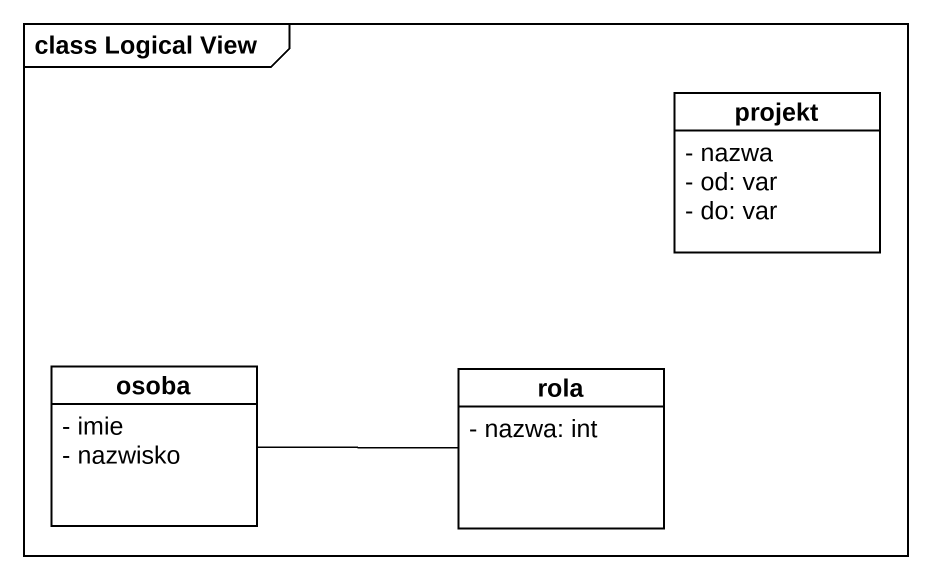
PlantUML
@startuml
mainframe class Logical View
hide circle
hide empty members
skinparam classAttributeIconSize 0
class projekt {
  - nazwa
  - od: var
  - do: var
}
class osoba {
  - imie
  - nazwisko
}
class rola {
  - nazwa: int
}
osoba -right- rola
@enduml
